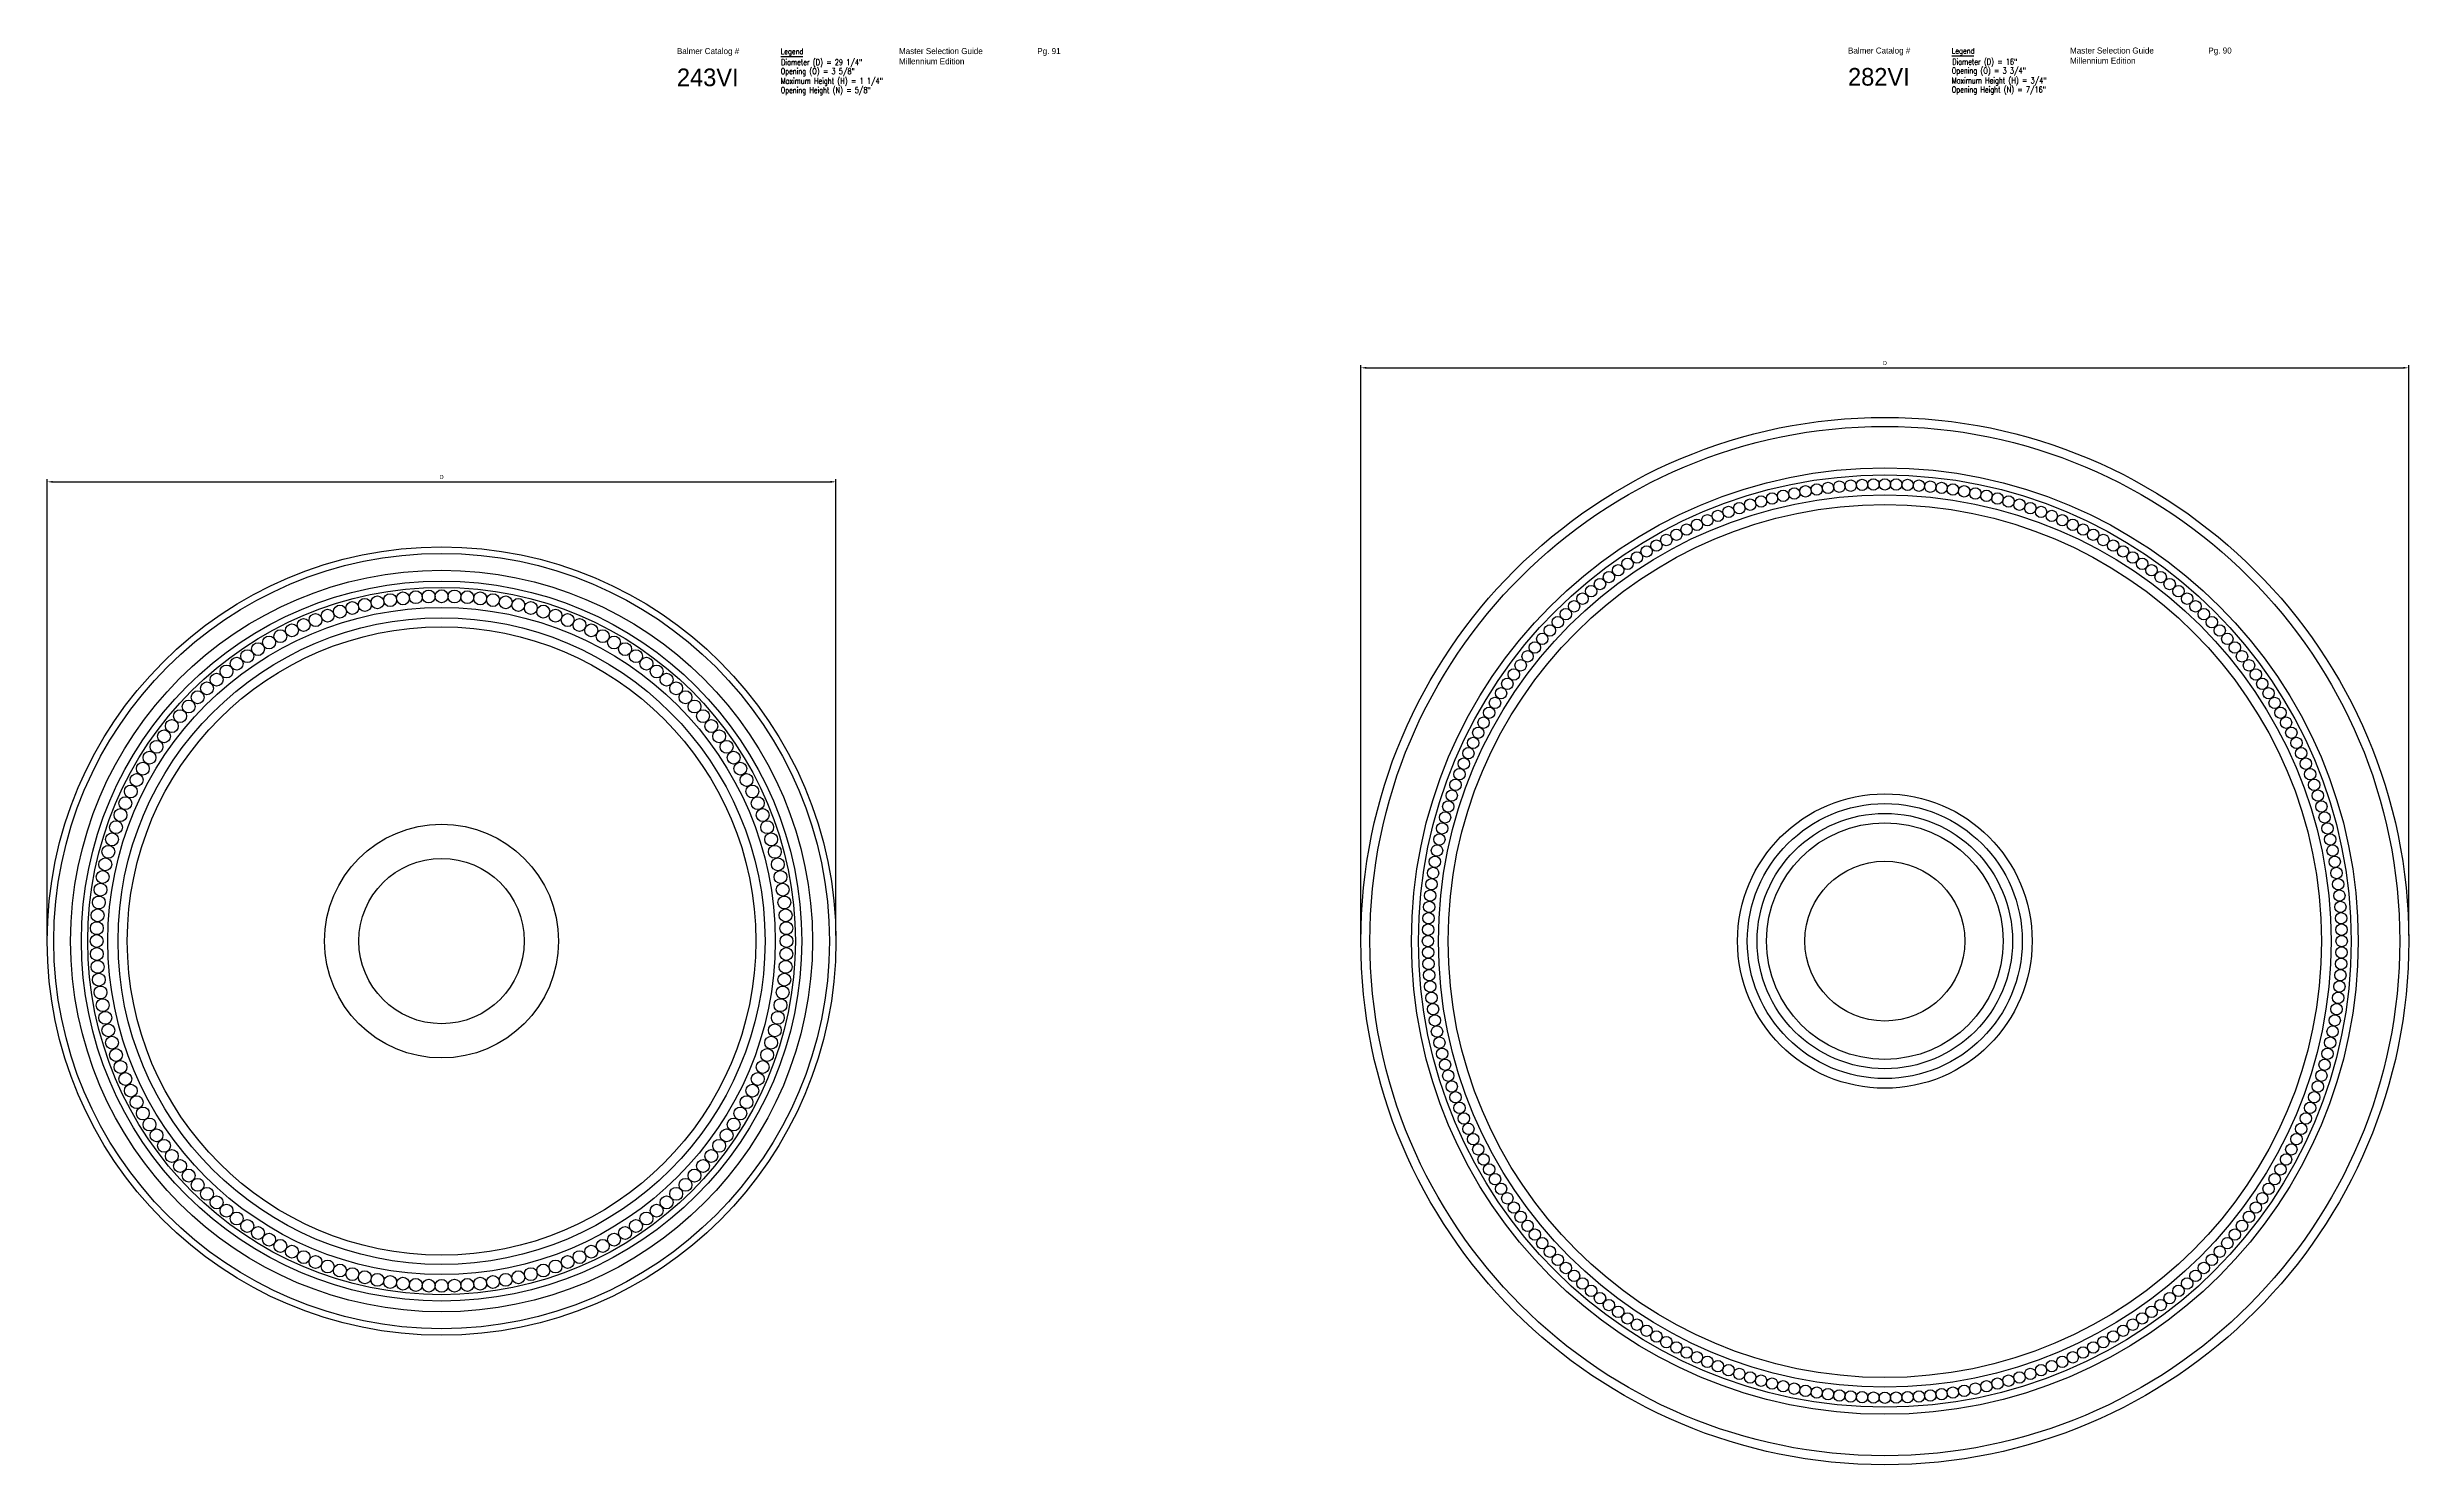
# Model space of a CAD drawing. Header units: millimetres. Extents: x 96 to 279, y 61 to 183.
# Drawn here: x 225.6 to 279.1, y 111.2 to 143.4 of the extents above; entities that cross this region are included whole.
import ezdxf

# ---------------------------------------------------------------- set-up
doc = ezdxf.new("R2010")
doc.units = ezdxf.units.MM
doc.layers.add('DIMENSIONS', color=4, linetype='Continuous')
doc.styles.add('GENERLNARROW', font='ROMANS.shx', dxfattribs={"width": 0.75, "height": 0.068359})
doc.styles.add('ROMANS', font='TXT')
doc.styles.get("Standard").update_dxf_attribs({"font": 'arial.ttf'})
doc.dimstyles.new('BALMER1', dxfattribs={"dimscale": 0, "dimtxt": 0.09375, "dimasz": 0.125, "dimexe": 0.0625, "dimexo": 0.125, "dimgap": 0.0625, "dimtad": 1, "dimdec": 4, "dimlfac": -1, "dimzin": 3, "dimdsep": 46, "dimlunit": 4, "dimtxsty": 'Standard', "dimcen": 0.0625, "dimdle": 0.0625, "dimclrd": 256, "dimclre": 256, "dimclrt": 256, "dimadec": 0, "dimazin": 0, "dimtfac": 0.75, "dimtdec": 4, "dimtix": 1, "dimtmove": 2, "dimatfit": 3, "dimfxl": 1, "dimtolj": 1, "dimtzin": 3, "dimarcsym": 0})

# ---------------------------------------------------------------- blocks, each defined once
blk = doc.blocks.new('BALMERLEGEND')
at = {"layer": 'DIMENSIONS', "color": 7}
blk.add_line((2.375, 1.034), (2.876, 1.034), dxfattribs=at)
at = {"layer": 'DIMENSIONS', "color": 7, "style": 'ROMANS'}
for s, p in [('Balmer Catalog #', (0.023, 1.086)), ('Master Selection Guide', (5.055, 1.086)), ('Millennium Edition', (5.055, 0.855))]:
    blk.add_text(s, height=0.1367, dxfattribs=at).set_placement(p)
at = {"layer": 'DIMENSIONS', "color": 7, "style": 'GENERLNARROW', "width": 0.75}
blk.add_text('Legend', height=0.125, dxfattribs=at).set_placement((2.375, 1.085))
at = {"layer": 'DIMENSIONS', "color": 7, "style": 'ROMANS'}
for tag, p, height in [('PAGE#', (8.19, 1.086), 0.137), ('CATALOG#', (0.023, 0.359), 0.4)]:
    blk.add_attdef(tag, p, '', height=height, dxfattribs=at)
at = {"layer": 'DIMENSIONS', "color": 7, "style": 'GENERLNARROW', "width": 0.75}
for tag, p in [('DIMENSION2', (2.375, 0.63)), ('DIMENSION3', (2.375, 0.41)), ('DIMENSION1', (2.386, 0.833)), ('EXTRA', (2.375, 0.202)), ('EXTRA', (2.375, -0.006))]:
    blk.add_attdef(tag, p, '', height=0.137, dxfattribs=at)
blk = doc.blocks.new('*D173')
at = {"layer": 'Defpoints', "color": 0, "transparency": 16777216}
for p in [(279.106, 136.1), (255.356, 123.102), (279.106, 123.102)]:
    blk.add_point(p, dxfattribs=at)
at = {"layer": 'DIMENSIONS', "lineweight": -2, "transparency": 16777216}
for p, q in [((255.356, 123.227), (255.356, 136.163)), ((255.481, 136.1), (278.981, 136.1)), ((279.106, 123.227), (279.106, 136.163))]:
    blk.add_line(p, q, dxfattribs=at)
at = {"layer": 'DIMENSIONS', "transparency": 16777216}
for points in [[(255.481, 136.121), (255.481, 136.079), (255.356, 136.1)], [(278.981, 136.121), (278.981, 136.079), (279.106, 136.1)]]:
    blk.add_solid(points, dxfattribs=at)
at = {"layer": 'DIMENSIONS', "transparency": 16777216, "insert": (267.231, 136.21), "char_height": 0.0938, "attachment_point": 5}
blk.add_mtext('\\A1;D', dxfattribs=at)
blk = doc.blocks.new('*D179')
at = {"layer": 'Defpoints', "color": 0, "transparency": 16777216}
for p in [(243.459, 133.515), (225.584, 123.102), (243.459, 123.102)]:
    blk.add_point(p, dxfattribs=at)
at = {"layer": 'DIMENSIONS', "lineweight": -2, "transparency": 16777216}
for p, q in [((225.584, 123.227), (225.584, 133.578)), ((225.709, 133.515), (243.334, 133.515)), ((243.459, 123.227), (243.459, 133.578))]:
    blk.add_line(p, q, dxfattribs=at)
at = {"layer": 'DIMENSIONS', "transparency": 16777216}
for points in [[(225.709, 133.536), (225.709, 133.494), (225.584, 133.515)], [(243.334, 133.536), (243.334, 133.494), (243.459, 133.515)]]:
    blk.add_solid(points, dxfattribs=at)
at = {"layer": 'DIMENSIONS', "transparency": 16777216, "insert": (234.521, 133.625), "char_height": 0.0938, "attachment_point": 5}
blk.add_mtext('\\A1;D', dxfattribs=at)

msp = doc.modelspace()

# ---------------------------------------------------------------- linework, layer by layer
for centre, radius in [((267.23141, 123.10227), 11.875), ((267.23141, 123.10227), 11.67078), ((267.23141, 123.10227), 10.73001), ((267.23141, 123.10227), 10.56861), ((264.92735, 133.19704), 0.12912), ((265.17973, 133.25135), 0.12912), ((265.43339, 133.29934), 0.12912), ((265.68817, 133.341), 0.12912), ((265.94391, 133.37629), 0.12912), ((266.20045, 133.4052), 0.12912), ((266.45763, 133.4277), 0.12912), ((266.71529, 133.44378), 0.12912), ((266.97327, 133.45343), 0.12912), ((267.23141, 133.45665), 0.12912), ((267.48956, 133.45343), 0.12912), ((267.74754, 133.44378), 0.12912), ((268.0052, 133.4277), 0.12912), ((268.26238, 133.4052), 0.12912), ((268.51892, 133.37629), 0.12912), ((268.77465, 133.341), 0.12912), ((269.02943, 133.29934), 0.12912), ((269.2831, 133.25135), 0.12912), ((269.53548, 133.19704), 0.12912), ((267.23141, 123.10227), 10.11495), ((267.23141, 123.10227), 9.89768), ((263.20941, 132.64358), 0.12912), ((263.44853, 132.74089), 0.12912), ((263.69001, 132.8322), 0.12912), ((263.93368, 132.91747), 0.12912), ((264.17941, 132.99663), 0.12912), ((264.42703, 133.06965), 0.12912), ((264.67639, 133.13646), 0.12912), ((269.78643, 133.13646), 0.12912), ((270.0358, 133.06965), 0.12912), ((270.28342, 132.99663), 0.12912), ((270.52915, 132.91747), 0.12912), ((270.77282, 132.8322), 0.12912), ((271.01429, 132.74089), 0.12912), ((271.25342, 132.64358), 0.12912), ((262.27939, 132.19571), 0.12912), ((262.50763, 132.31634), 0.12912), ((262.73882, 132.43124), 0.12912), ((262.97279, 132.54035), 0.12912), ((271.49004, 132.54035), 0.12912), ((271.72401, 132.43124), 0.12912), ((271.95519, 132.31634), 0.12912), ((272.18344, 132.19571), 0.12912), ((234.52133, 123.10227), 8.9375), ((234.52133, 123.10227), 8.78872), ((261.39858, 131.65746), 0.12912), ((261.61368, 131.80022), 0.12912), ((261.83227, 131.93757), 0.12912), ((262.05422, 132.06943), 0.12912), ((272.40861, 132.06943), 0.12912), ((272.63055, 131.93757), 0.12912), ((272.84915, 131.80022), 0.12912), ((273.06425, 131.65746), 0.12912), ((234.52133, 123.10227), 8.40647), ((234.52133, 123.10227), 8.1625), ((260.57575, 131.03418), 0.12912), ((260.77556, 131.19765), 0.12912), ((260.97939, 131.35608), 0.12912), ((261.18711, 131.50938), 0.12912), ((273.27572, 131.50938), 0.12912), ((273.48344, 131.35608), 0.12912), ((273.68727, 131.19765), 0.12912), ((273.88708, 131.03418), 0.12912), ((234.52133, 123.10227), 8.01883), ((234.52133, 123.10227), 7.56268), ((231.93912, 130.48181), 0.14596), ((232.21685, 130.5732), 0.14596), ((232.49781, 130.65414), 0.14596), ((232.7816, 130.72452), 0.14596), ((233.06782, 130.78424), 0.14596), ((233.35608, 130.83322), 0.14596), ((233.64596, 130.87138), 0.14596), ((233.93707, 130.89868), 0.14596), ((234.229, 130.91508), 0.14596), ((234.52133, 130.92054), 0.14596), ((234.81367, 130.91508), 0.14596), ((235.10559, 130.89868), 0.14596), ((235.3967, 130.87138), 0.14596), ((235.68658, 130.83322), 0.14596), ((235.97484, 130.78424), 0.14596), ((236.26106, 130.72452), 0.14596), ((236.54485, 130.65414), 0.14596), ((236.82581, 130.5732), 0.14596), ((237.10354, 130.48181), 0.14596), ((260.0016, 130.51463), 0.12912), ((260.18865, 130.69257), 0.12912), ((260.38007, 130.86579), 0.12912), ((274.08276, 130.86579), 0.12912), ((274.27418, 130.69257), 0.12912), ((274.46123, 130.51463), 0.12912), ((234.52133, 123.10227), 7.33221), ((234.52133, 123.10227), 7.12316), ((230.8681, 130.01453), 0.14596), ((231.12911, 130.14629), 0.14596), ((231.39486, 130.2682), 0.14596), ((231.66499, 130.3801), 0.14596), ((237.37767, 130.3801), 0.14596), ((237.6478, 130.2682), 0.14596), ((237.91355, 130.14629), 0.14596), ((238.17457, 130.01453), 0.14596), ((259.46789, 129.95362), 0.12912), ((259.64111, 130.14504), 0.12912), ((259.81906, 130.33208), 0.12912), ((274.64377, 130.33208), 0.12912), ((274.82171, 130.14504), 0.12912), ((274.99494, 129.95362), 0.12912), ((229.87868, 129.39284), 0.14596), ((230.11714, 129.56203), 0.14596), ((230.36176, 129.72219), 0.14596), ((230.61219, 129.87309), 0.14596), ((238.43047, 129.87309), 0.14596), ((238.68091, 129.72219), 0.14596), ((238.92552, 129.56203), 0.14596), ((239.16398, 129.39284), 0.14596), ((259.13603, 129.55812), 0.12912), ((259.2995, 129.75794), 0.12912), ((275.16333, 129.75794), 0.12912), ((275.3268, 129.55812), 0.12912), ((229.42157, 129.0283), 0.14596), ((229.64672, 129.21484), 0.14596), ((239.39595, 129.21484), 0.14596), ((239.62109, 129.0283), 0.14596), ((258.67622, 128.9351), 0.12912), ((258.8243, 129.14657), 0.12912), ((258.9776, 129.35429), 0.12912), ((275.48523, 129.35429), 0.12912), ((275.63853, 129.14657), 0.12912), ((275.78661, 128.9351), 0.12912), ((228.79013, 128.42005), 0.14596), ((228.99297, 128.63062), 0.14596), ((229.20355, 128.83347), 0.14596), ((239.83911, 128.83347), 0.14596), ((240.04969, 128.63062), 0.14596), ((240.25253, 128.42005), 0.14596), ((258.39611, 128.50141), 0.12912), ((258.53346, 128.72), 0.12912), ((275.92936, 128.72), 0.12912), ((276.06671, 128.50141), 0.12912), ((228.40876, 127.97688), 0.14596), ((228.5953, 128.20203), 0.14596), ((240.44736, 128.20203), 0.14596), ((240.63391, 127.97688), 0.14596), ((258.01734, 127.82605), 0.12912), ((258.13797, 128.05429), 0.12912), ((258.26426, 128.27946), 0.12912), ((276.19857, 128.27946), 0.12912), ((276.32486, 128.05429), 0.12912), ((276.44549, 127.82605), 0.12912), ((227.90141, 127.26184), 0.14596), ((228.06157, 127.50646), 0.14596), ((228.23076, 127.74492), 0.14596), ((240.8119, 127.74492), 0.14596), ((240.98109, 127.50646), 0.14596), ((241.14126, 127.26184), 0.14596), ((257.79333, 127.36089), 0.12912), ((257.90244, 127.59487), 0.12912), ((276.56039, 127.59487), 0.12912), ((276.66949, 127.36089), 0.12912), ((227.60907, 126.7555), 0.14596), ((227.75051, 127.01141), 0.14596), ((241.29216, 127.01141), 0.14596), ((241.43359, 126.7555), 0.14596), ((257.59279, 126.88515), 0.12912), ((257.6901, 127.12427), 0.12912), ((276.77273, 127.12427), 0.12912), ((276.87004, 126.88515), 0.12912), ((227.35539, 126.22873), 0.14596), ((227.47731, 126.49449), 0.14596), ((241.56536, 126.49449), 0.14596), ((241.68727, 126.22873), 0.14596), ((257.41621, 126.4), 0.12912), ((257.50148, 126.64367), 0.12912), ((267.23141, 123.10227), 3.33839), ((276.96135, 126.64367), 0.12912), ((277.04662, 126.4), 0.12912), ((227.14179, 125.68448), 0.14596), ((227.2435, 125.9586), 0.14596), ((241.79916, 125.9586), 0.14596), ((241.90087, 125.68448), 0.14596), ((257.19722, 125.65729), 0.12912), ((257.26403, 125.90665), 0.12912), ((257.33705, 126.15428), 0.12912), ((267.23141, 123.10227), 3.11651), ((267.23141, 123.10227), 2.89462), ((267.23141, 123.10227), 2.68198), ((277.12578, 126.15428), 0.12912), ((277.19879, 125.90665), 0.12912), ((277.26561, 125.65729), 0.12912), ((226.96946, 125.12579), 0.14596), ((227.0504, 125.40674), 0.14596), ((234.52133, 123.10227), 2.65103), ((241.99226, 125.40674), 0.14596), ((242.07321, 125.12579), 0.14596), ((257.08233, 125.15395), 0.12912), ((257.13664, 125.40633), 0.12912), ((277.32619, 125.40633), 0.12912), ((277.38049, 125.15395), 0.12912), ((226.89908, 124.842), 0.14596), ((234.52133, 123.10227), 1.875), ((242.14359, 124.842), 0.14596), ((256.99268, 124.64551), 0.12912), ((257.03434, 124.90029), 0.12912), ((267.23141, 123.10227), 1.8125), ((277.42849, 124.90029), 0.12912), ((277.47015, 124.64551), 0.12912), ((226.79038, 124.26752), 0.14596), ((226.83935, 124.55578), 0.14596), ((242.20331, 124.55578), 0.14596), ((242.25228, 124.26752), 0.14596), ((256.92849, 124.13323), 0.12912), ((256.95739, 124.38977), 0.12912), ((277.50544, 124.38977), 0.12912), ((277.53434, 124.13323), 0.12912), ((226.72492, 123.68653), 0.14596), ((226.75221, 123.97764), 0.14596), ((242.29045, 123.97764), 0.14596), ((242.31775, 123.68653), 0.14596), ((256.8899, 123.61839), 0.12912), ((256.90598, 123.87605), 0.12912), ((277.55684, 123.87605), 0.12912), ((277.57293, 123.61839), 0.12912), ((226.70305, 123.10227), 0.14596), ((226.70852, 123.3946), 0.14596), ((242.33414, 123.3946), 0.14596), ((242.33961, 123.10227), 0.14596), ((256.87703, 123.10227), 0.12912), ((256.88025, 123.36041), 0.12912), ((277.58258, 123.36041), 0.12912), ((277.5858, 123.10227), 0.12912), ((226.70852, 122.80993), 0.14596), ((226.72492, 122.51801), 0.14596), ((242.31775, 122.51801), 0.14596), ((242.33414, 122.80993), 0.14596), ((256.88025, 122.84413), 0.12912), ((256.8899, 122.58614), 0.12912), ((277.57293, 122.58614), 0.12912), ((277.58258, 122.84413), 0.12912), ((226.75221, 122.2269), 0.14596), ((226.79038, 121.93701), 0.14596), ((242.25228, 121.93701), 0.14596), ((242.29045, 122.2269), 0.14596), ((256.90598, 122.32848), 0.12912), ((256.92849, 122.0713), 0.12912), ((277.53434, 122.0713), 0.12912), ((277.55684, 122.32848), 0.12912), ((226.83935, 121.64876), 0.14596), ((226.89908, 121.36254), 0.14596), ((242.14359, 121.36254), 0.14596), ((242.20331, 121.64876), 0.14596), ((256.95739, 121.81477), 0.12912), ((256.99268, 121.55903), 0.12912), ((277.47015, 121.55903), 0.12912), ((277.50544, 121.81477), 0.12912), ((226.96946, 121.07875), 0.14596), ((242.07321, 121.07875), 0.14596), ((257.03434, 121.30425), 0.12912), ((257.08233, 121.05059), 0.12912), ((277.38049, 121.05059), 0.12912), ((277.42849, 121.30425), 0.12912), ((227.0504, 120.79779), 0.14596), ((227.14179, 120.52005), 0.14596), ((241.90087, 120.52005), 0.14596), ((241.99226, 120.79779), 0.14596), ((257.13664, 120.7982), 0.12912), ((257.19722, 120.54725), 0.12912), ((257.26403, 120.29788), 0.12912), ((277.19879, 120.29788), 0.12912), ((277.26561, 120.54725), 0.12912), ((277.32619, 120.7982), 0.12912), ((227.2435, 120.24593), 0.14596), ((227.35539, 119.9758), 0.14596), ((241.68727, 119.9758), 0.14596), ((241.79916, 120.24593), 0.14596), ((257.33705, 120.05026), 0.12912), ((257.41621, 119.80453), 0.12912), ((277.04662, 119.80453), 0.12912), ((277.12578, 120.05026), 0.12912), ((227.47731, 119.71004), 0.14596), ((227.60907, 119.44903), 0.14596), ((241.43359, 119.44903), 0.14596), ((241.56536, 119.71004), 0.14596), ((257.50148, 119.56086), 0.12912), ((257.59279, 119.31939), 0.12912), ((276.87004, 119.31939), 0.12912), ((276.96135, 119.56086), 0.12912), ((227.75051, 119.19313), 0.14596), ((227.90141, 118.94269), 0.14596), ((228.06157, 118.69808), 0.14596), ((240.98109, 118.69808), 0.14596), ((241.14126, 118.94269), 0.14596), ((241.29216, 119.19313), 0.14596), ((257.6901, 119.08027), 0.12912), ((257.79333, 118.84364), 0.12912), ((276.66949, 118.84364), 0.12912), ((276.77273, 119.08027), 0.12912), ((228.23076, 118.45962), 0.14596), ((228.40876, 118.22765), 0.14596), ((240.63391, 118.22765), 0.14596), ((240.8119, 118.45962), 0.14596), ((257.90244, 118.60967), 0.12912), ((258.01734, 118.37849), 0.12912), ((276.44549, 118.37849), 0.12912), ((276.56039, 118.60967), 0.12912), ((228.5953, 118.0025), 0.14596), ((228.79013, 117.78449), 0.14596), ((240.25253, 117.78449), 0.14596), ((240.44736, 118.0025), 0.14596), ((258.13797, 118.15024), 0.12912), ((258.26426, 117.92508), 0.12912), ((258.39611, 117.70313), 0.12912), ((276.06671, 117.70313), 0.12912), ((276.19857, 117.92508), 0.12912), ((276.32486, 118.15024), 0.12912), ((228.99297, 117.57391), 0.14596), ((229.20355, 117.37107), 0.14596), ((229.42157, 117.17623), 0.14596), ((239.62109, 117.17623), 0.14596), ((239.83911, 117.37107), 0.14596), ((240.04969, 117.57391), 0.14596), ((258.53346, 117.48454), 0.12912), ((258.67622, 117.26944), 0.12912), ((275.78661, 117.26944), 0.12912), ((275.92936, 117.48454), 0.12912), ((229.64672, 116.98969), 0.14596), ((229.87868, 116.8117), 0.14596), ((230.11714, 116.6425), 0.14596), ((238.92552, 116.6425), 0.14596), ((239.16398, 116.8117), 0.14596), ((239.39595, 116.98969), 0.14596), ((258.8243, 117.05796), 0.12912), ((258.9776, 116.85025), 0.12912), ((259.13603, 116.64642), 0.12912), ((275.3268, 116.64642), 0.12912), ((275.48523, 116.85025), 0.12912), ((275.63853, 117.05796), 0.12912), ((230.36176, 116.48234), 0.14596), ((230.61219, 116.33144), 0.14596), ((230.8681, 116.19001), 0.14596), ((231.12911, 116.05824), 0.14596), ((237.91355, 116.05824), 0.14596), ((238.17457, 116.19001), 0.14596), ((238.43047, 116.33144), 0.14596), ((238.68091, 116.48234), 0.14596), ((259.2995, 116.4466), 0.12912), ((259.46789, 116.25092), 0.12912), ((259.64111, 116.0595), 0.12912), ((274.82171, 116.0595), 0.12912), ((274.99494, 116.25092), 0.12912), ((275.16333, 116.4466), 0.12912), ((231.39486, 115.93633), 0.14596), ((231.66499, 115.82444), 0.14596), ((231.93912, 115.72273), 0.14596), ((232.21685, 115.63133), 0.14596), ((232.49781, 115.55039), 0.14596), ((232.7816, 115.48001), 0.14596), ((236.26106, 115.48001), 0.14596), ((236.54485, 115.55039), 0.14596), ((236.82581, 115.63133), 0.14596), ((237.10354, 115.72273), 0.14596), ((237.37767, 115.82444), 0.14596), ((237.6478, 115.93633), 0.14596), ((259.81906, 115.87246), 0.12912), ((260.0016, 115.68991), 0.12912), ((260.18865, 115.51197), 0.12912), ((274.27418, 115.51197), 0.12912), ((274.46123, 115.68991), 0.12912), ((274.64377, 115.87246), 0.12912), ((233.06782, 115.42029), 0.14596), ((233.35608, 115.37131), 0.14596), ((233.64596, 115.33315), 0.14596), ((233.93707, 115.30585), 0.14596), ((234.229, 115.28946), 0.14596), ((234.52133, 115.28399), 0.14596), ((234.81367, 115.28946), 0.14596), ((235.10559, 115.30585), 0.14596), ((235.3967, 115.33315), 0.14596), ((235.68658, 115.37131), 0.14596), ((235.97484, 115.42029), 0.14596), ((260.38007, 115.33875), 0.12912), ((260.57575, 115.17035), 0.12912), ((260.77556, 115.00689), 0.12912), ((273.68727, 115.00689), 0.12912), ((273.88708, 115.17035), 0.12912), ((274.08276, 115.33875), 0.12912), ((260.97939, 114.84845), 0.12912), ((261.18711, 114.69515), 0.12912), ((261.39858, 114.54708), 0.12912), ((273.06425, 114.54708), 0.12912), ((273.27572, 114.69515), 0.12912), ((273.48344, 114.84845), 0.12912), ((261.61368, 114.40432), 0.12912), ((261.83227, 114.26697), 0.12912), ((262.05422, 114.13511), 0.12912), ((262.27939, 114.00883), 0.12912), ((262.50763, 113.88819), 0.12912), ((271.95519, 113.88819), 0.12912), ((272.18344, 114.00883), 0.12912), ((272.40861, 114.13511), 0.12912), ((272.63055, 114.26697), 0.12912), ((272.84915, 114.40432), 0.12912), ((262.73882, 113.77329), 0.12912), ((262.97279, 113.66419), 0.12912), ((263.20941, 113.56095), 0.12912), ((263.44853, 113.46364), 0.12912), ((263.69001, 113.37233), 0.12912), ((270.77282, 113.37233), 0.12912), ((271.01429, 113.46364), 0.12912), ((271.25342, 113.56095), 0.12912), ((271.49004, 113.66419), 0.12912), ((271.72401, 113.77329), 0.12912), ((263.93368, 113.28707), 0.12912), ((264.17941, 113.2079), 0.12912), ((264.42703, 113.13489), 0.12912), ((264.67639, 113.06807), 0.12912), ((264.92735, 113.00749), 0.12912), ((265.17973, 112.95319), 0.12912), ((265.43339, 112.90519), 0.12912), ((265.68817, 112.86354), 0.12912), ((265.94391, 112.82824), 0.12912), ((268.51892, 112.82824), 0.12912), ((268.77465, 112.86354), 0.12912), ((269.02943, 112.90519), 0.12912), ((269.2831, 112.95319), 0.12912), ((269.53548, 113.00749), 0.12912), ((269.78643, 113.06807), 0.12912), ((270.0358, 113.13489), 0.12912), ((270.28342, 113.2079), 0.12912), ((270.52915, 113.28707), 0.12912), ((266.20045, 112.79934), 0.12912), ((266.45763, 112.77684), 0.12912), ((266.71529, 112.76076), 0.12912), ((266.97327, 112.7511), 0.12912), ((267.23141, 112.74789), 0.12912), ((267.48956, 112.7511), 0.12912), ((267.74754, 112.76076), 0.12912), ((268.0052, 112.77684), 0.12912), ((268.26238, 112.79934), 0.12912)]:
    msp.add_circle(centre, radius)

# ---------------------------------------------------------------- block references
at = {"layer": 'DIMENSIONS'}
ref = msp.add_blockref('BALMERLEGEND', (239.83248, 142.12748), dxfattribs=at)
ref.add_attrib('DIMENSION1', 'Diameter (D) = 29 1/4"', (242.21807, 142.96023), dxfattribs={"color": 7, "height": 0.1367188, "style": 'GENERLNARROW', "width": 0.75})
ref.add_attrib('DIMENSION2', 'Opening (O) = 3 5/8"', (242.20786, 142.75782), dxfattribs={"color": 7, "height": 0.1367188, "style": 'GENERLNARROW', "width": 0.75})
ref.add_attrib('DIMENSION3', 'Maximum Height (H) = 1 1/4"', (242.20786, 142.53729), dxfattribs={"color": 7, "height": 0.1367188, "style": 'GENERLNARROW', "width": 0.75})
ref.add_attrib('EXTRA', 'Opening Height (N) = 5/8"', (242.20786, 142.32932), dxfattribs={"color": 7, "height": 0.1367188, "style": 'GENERLNARROW', "width": 0.75})
ref.add_attrib('CATALOG#', '243VI', (239.85562, 142.48622), dxfattribs={"color": 7, "height": 0.4, "style": 'ROMANS'})
ref.add_attrib('PAGE#', 'Pg. 91', (248.02222, 143.21342), dxfattribs={"color": 7, "height": 0.1367, "style": 'ROMANS'})
ref = msp.add_blockref('BALMERLEGEND', (266.37431, 142.13972), dxfattribs=at)
ref.add_attrib('DIMENSION1', 'Diameter (D) = 16"', (268.7599, 142.97246), dxfattribs={"color": 7, "height": 0.1367188, "style": 'GENERLNARROW', "width": 0.75})
ref.add_attrib('DIMENSION2', 'Opening (O) = 3 3/4"', (268.74969, 142.77006), dxfattribs={"color": 7, "height": 0.1367188, "style": 'GENERLNARROW', "width": 0.75})
ref.add_attrib('DIMENSION3', 'Maximum Height (H) = 3/4"', (268.74969, 142.54952), dxfattribs={"color": 7, "height": 0.1367188, "style": 'GENERLNARROW', "width": 0.75})
ref.add_attrib('EXTRA', 'Opening Height (N) = 7/16"', (268.74969, 142.34155), dxfattribs={"color": 7, "height": 0.1367188, "style": 'GENERLNARROW', "width": 0.75})
ref.add_attrib('CATALOG#', '282VI', (266.39745, 142.49845), dxfattribs={"color": 7, "height": 0.4, "style": 'ROMANS'})
ref.add_attrib('PAGE#', 'Pg. 90', (274.56405, 143.22566), dxfattribs={"color": 7, "height": 0.1367, "style": 'ROMANS'})

# ---------------------------------------------------------------- dimensions: what is measured, and where the dimension line sits
for base, p1, p2, picture, middle in [((279.10641, 136.10033), (255.35641, 123.10227), (279.10641, 123.10227), '*D173', (267.23141, 136.2097)), ((243.45883, 133.51525), (225.58383, 123.10227), (243.45883, 123.10227), '*D179', (234.52133, 133.62462))]:
    dim = msp.add_linear_dim(base=base, p1=p1, p2=p2, text='D', dimstyle='BALMER1', override={"dimscale": 1}, dxfattribs=at)
    dim.commit()
    dim.dimension.update_dxf_attribs({"geometry": picture, "text_midpoint": middle})

doc.saveas('drawing.dxf')
